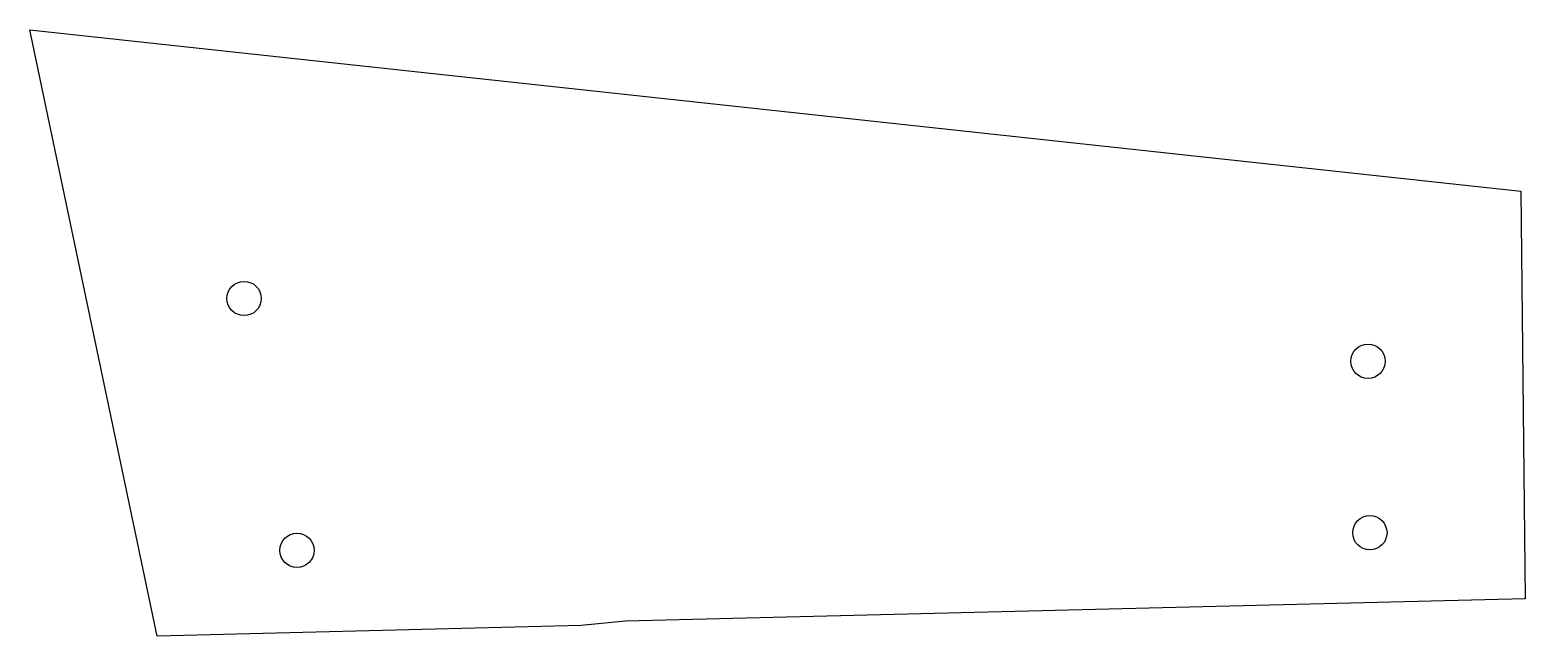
# Model space of a CAD drawing. Header units: millimetres. Extents: x -432.2 to -345.1, y 41.9 to 77.3.
import ezdxf

# ---------------------------------------------------------------- set-up
doc = ezdxf.new("R2010")
doc.units = ezdxf.units.MM
doc.layers.get('0').update_dxf_attribs({"linetype": 'CONTINUOUS'})

msp = doc.modelspace()

# ---------------------------------------------------------------- linework, layer by layer
msp.add_lwpolyline([(-397.492, 42.795), (-400.068, 42.537), (-424.77, 41.923), (-432.175, 77.263), (-345.349, 67.868), (-345.093, 44.097)], close=True)
for centre in [(-419.699, 61.604), (-354.242, 57.948), (-354.135, 47.948), (-416.622, 46.923)]:
    msp.add_circle(centre, 1)

doc.saveas('drawing.dxf')
